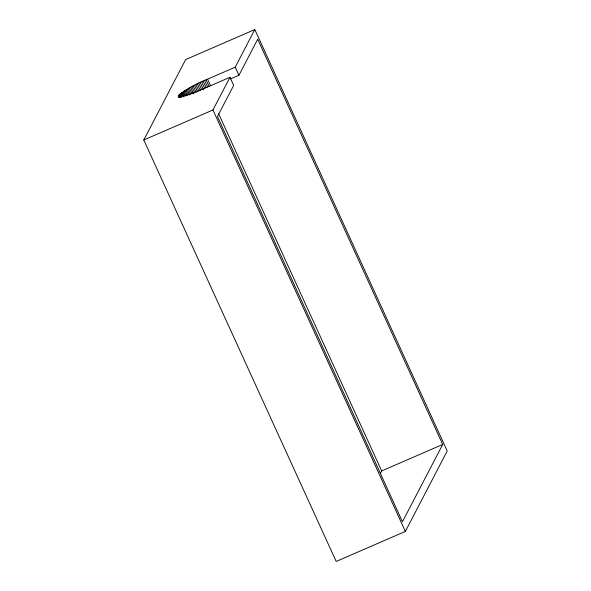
<?xml version="1.0" encoding="UTF-8"?>
<svg xmlns="http://www.w3.org/2000/svg" width="591" height="591" viewBox="0 0 591 591"><rect width="100%" height="100%" fill="white"/><g stroke="black" fill="none" stroke-linecap="round" stroke-linejoin="round"><path stroke-width="0.89" d="M254.817 29.55L185.648 59.573L143.79 139.986L336.183 561.45L405.352 531.427L447.21 451.014L254.817 29.55L235.233 67.175L207.567 79.179C187.184 86.862 156.696 107.88 202.292 89.307L229.965 77.303L233.667 85.407L217.466 116.523L402.456 521.779L442.703 444.462L257.713 39.198L238.934 75.279L230.549 78.913M143.79 139.986L212.959 109.963L229.965 77.303M380.405 473.391L381.675 470.946L442.703 444.462M235.233 67.175L238.934 75.279M207.567 79.179L210.529 85.665M206.096 79.822L209.059 86.308M204.619 80.487L207.581 86.966M218.515 113.516L381.675 470.946M203.149 81.152L206.104 87.638M201.679 81.831L204.634 88.318M212.959 109.963L405.352 531.427M200.216 82.518L203.548 89.81M198.768 83.213L201.73 89.692M197.342 83.907L200.305 90.386M195.939 84.602L198.901 91.088M194.565 85.296L197.527 91.782M193.22 85.991L196.182 92.469M191.912 86.67L194.875 93.156M190.642 87.35L193.604 93.836M189.415 88.022L192.009 93.696M188.241 88.68L190.827 94.353M187.111 89.322L189.696 94.996M186.032 89.95L188.256 94.819M185.02 90.563L187.236 95.432M184.06 91.162L186.283 96.023M183.166 91.731L185.02 95.779M182.346 92.277L184.193 96.333M181.585 92.802L183.432 96.858M180.898 93.304L182.375 96.54M180.285 93.77L181.762 97.013M179.745 94.213L181.223 97.456M179.28 94.626L180.388 97.057M178.896 95.003L180.004 97.441M178.593 95.35L179.332 96.976M178.364 95.668L179.103 97.286M178.216 95.949L178.955 97.567"/></g></svg>
